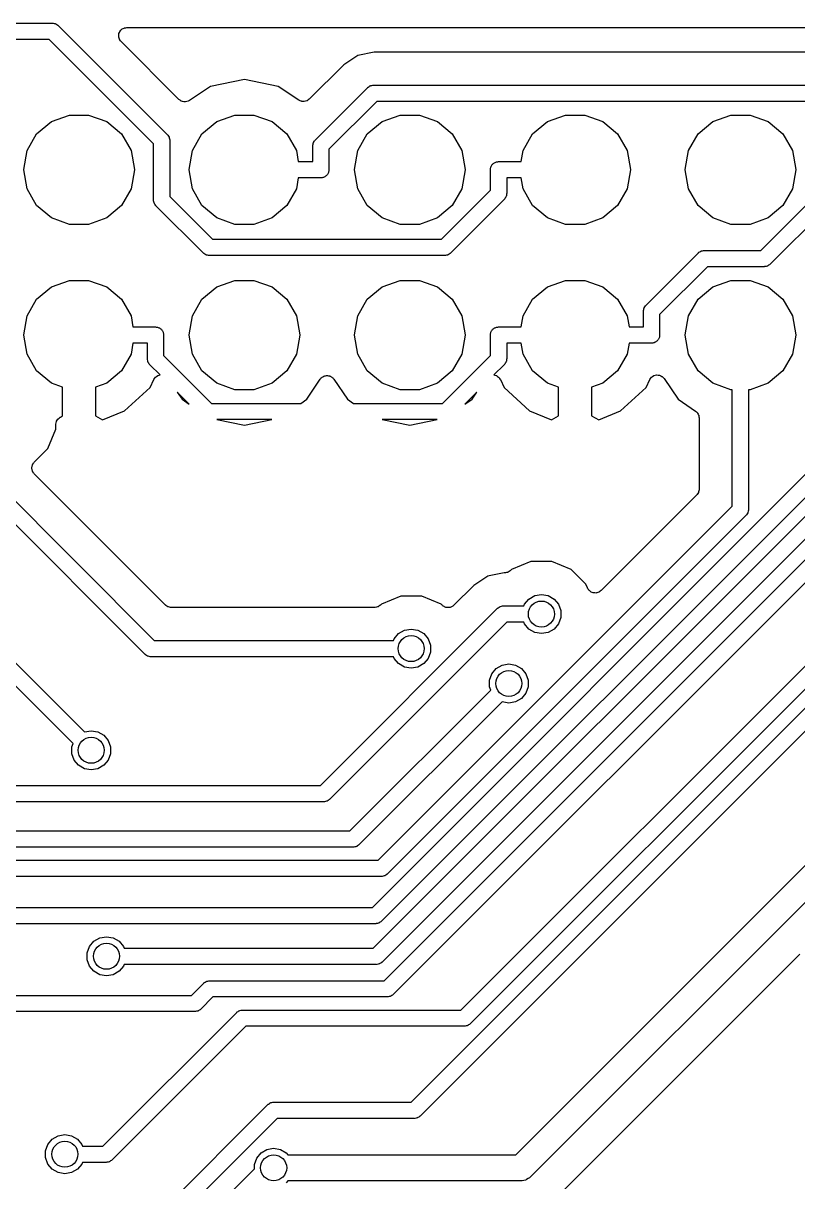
# Model space of a CAD drawing. Extents: x 116.4 to 213.4, y -134.3 to -53.5.
# Drawn here: x 181.85 to 193.75, y -71.28 to -53.48 of the extents above; entities that cross this region are included whole.
import ezdxf

# ---------------------------------------------------------------- set-up
doc = ezdxf.new("R2010")
doc.units = 0
doc.header["$MEASUREMENT"] = 0
doc.layers.add('BLACK', color=7, linetype='CONTINUOUS')

msp = doc.modelspace()

# ---------------------------------------------------------------- linework, layer by layer
at = {"layer": 'Black'}
for p, q in [((157.764, -53.4755), (182.305, -53.4755)), ((182.305, -53.4755), (182.31, -53.4765)), ((182.31, -53.4765), (182.316, -53.476)), ((182.316, -53.476), (182.331, -53.4802)), ((182.331, -53.4802), (182.348, -53.483)), ((182.348, -53.483), (182.352, -53.4858)), ((182.352, -53.4858), (182.358, -53.4872)), ((182.358, -53.4872), (182.371, -53.4966)), ((182.371, -53.4966), (182.385, -53.5047)), ((182.385, -53.5047), (182.389, -53.509)), ((182.389, -53.509), (182.393, -53.5121)), ((182.393, -53.5121), (184.07, -55.1893)), ((183.344, -53.5962), (183.356, -53.5844)), ((183.356, -53.5844), (183.366, -53.5717)), ((183.366, -53.5717), (183.371, -53.5689)), ((183.371, -53.5689), (183.375, -53.565)), ((183.375, -53.565), (183.39, -53.558)), ((183.39, -53.558), (183.405, -53.5497)), ((183.405, -53.5497), (183.41, -53.5487)), ((183.41, -53.5487), (183.415, -53.5463)), ((183.415, -53.5463), (183.432, -53.5449)), ((183.432, -53.5449), (183.448, -53.542)), ((183.448, -53.542), (207.194, -53.542)), ((182.253, -53.7255), (157.816, -53.7255)), ((183.857, -55.3295), (182.253, -53.7255)), ((183.322, -53.6801), (183.323, -53.6635)), ((183.323, -53.6855), (183.322, -53.6801)), ((183.323, -53.6469), (183.325, -53.6417)), ((183.323, -53.6635), (183.323, -53.6469)), ((183.323, -53.6911), (183.323, -53.6855)), ((183.329, -53.7066), (183.323, -53.6911)), ((183.325, -53.6361), (183.332, -53.6211)), ((183.325, -53.6417), (183.325, -53.6361)), ((183.333, -53.7227), (183.329, -53.7066)), ((183.332, -53.6211), (183.338, -53.6055)), ((183.336, -53.7272), (183.333, -53.7227)), ((183.338, -53.7325), (183.336, -53.7272)), ((183.338, -53.6055), (183.342, -53.6012)), ((183.349, -53.7452), (183.338, -53.7325)), ((183.342, -53.6012), (183.344, -53.5962)), ((183.358, -53.7588), (183.349, -53.7452)), ((184.247, -54.6479), (183.358, -53.7588)), ((187.248, -53.9193), (186.994, -53.9698)), ((203.576, -53.9193), (187.248, -53.9193)), ((186.779, -54.1135), (186.249, -54.643)), ((186.994, -53.9698), (186.779, -54.1135)), ((184.733, -54.4462), (184.408, -54.6637)), ((185.252, -54.343), (184.733, -54.4462)), ((185.771, -54.4462), (185.252, -54.343)), ((186.089, -54.6588), (185.771, -54.4462)), ((186.339, -55.2718), (187.147, -54.4639)), ((187.147, -54.4639), (187.151, -54.4608)), ((187.151, -54.4608), (187.155, -54.4565)), ((187.155, -54.4565), (187.169, -54.4484)), ((187.169, -54.4484), (187.182, -54.439)), ((187.182, -54.439), (187.188, -54.4376)), ((187.188, -54.4376), (187.192, -54.4348)), ((187.192, -54.4348), (187.209, -54.432)), ((187.209, -54.432), (187.224, -54.4278)), ((187.224, -54.4278), (187.23, -54.4283)), ((187.23, -54.4283), (187.235, -54.4273)), ((187.235, -54.4273), (203.589, -54.4273)), ((184.264, -54.6598), (184.247, -54.6479)), ((186.232, -54.6549), (186.216, -54.6671)), ((186.249, -54.643), (186.232, -54.6549)), ((184.281, -54.672), (184.264, -54.6598)), ((184.282, -54.6724), (184.281, -54.672)), ((184.284, -54.6732), (184.282, -54.6724)), ((184.304, -54.6785), (184.284, -54.6732)), ((184.323, -54.6843), (184.304, -54.6785)), ((184.325, -54.6842), (184.323, -54.6843)), ((184.326, -54.6846), (184.325, -54.6842)), ((184.347, -54.6828), (184.326, -54.6846)), ((184.367, -54.6814), (184.347, -54.6828)), ((184.369, -54.6809), (184.367, -54.6814)), ((184.37, -54.6808), (184.369, -54.6809)), ((184.389, -54.672), (184.37, -54.6808)), ((184.408, -54.6637), (184.389, -54.672)), ((186.108, -54.6671), (186.089, -54.6588)), ((186.127, -54.6759), (186.108, -54.6671)), ((186.128, -54.676), (186.127, -54.6759)), ((186.129, -54.6766), (186.128, -54.676)), ((186.15, -54.6779), (186.129, -54.6766)), ((186.171, -54.6797), (186.15, -54.6779)), ((186.172, -54.6794), (186.171, -54.6797)), ((186.173, -54.6794), (186.172, -54.6794)), ((186.193, -54.6736), (186.173, -54.6794)), ((186.213, -54.6683), (186.193, -54.6736)), ((186.214, -54.6675), (186.213, -54.6683)), ((186.216, -54.6671), (186.214, -54.6675)), ((187.287, -54.6773), (186.552, -55.412)), ((203.537, -54.6773), (187.287, -54.6773)), ((182.061, -55.178), (182.287, -54.9882)), ((182.287, -54.9882), (182.564, -54.8873)), ((182.564, -54.8873), (182.86, -54.8873)), ((182.86, -54.8873), (183.137, -54.9882)), ((183.137, -54.9882), (183.363, -55.178)), ((184.601, -55.178), (184.827, -54.9882)), ((184.827, -54.9882), (185.104, -54.8873)), ((185.104, -54.8873), (185.4, -54.8873)), ((185.4, -54.8873), (185.677, -54.9882)), ((185.677, -54.9882), (185.903, -55.178)), ((187.141, -55.178), (187.367, -54.9882)), ((187.367, -54.9882), (187.644, -54.8873)), ((187.644, -54.8873), (187.94, -54.8873)), ((187.94, -54.8873), (188.217, -54.9882)), ((188.217, -54.9882), (188.443, -55.178)), ((189.681, -55.178), (189.907, -54.9882)), ((189.907, -54.9882), (190.184, -54.8873)), ((190.184, -54.8873), (190.48, -54.8873)), ((190.48, -54.8873), (190.757, -54.9882)), ((190.757, -54.9882), (190.983, -55.178)), ((192.221, -55.178), (192.447, -54.9882)), ((192.447, -54.9882), (192.724, -54.8873)), ((192.724, -54.8873), (193.02, -54.8873)), ((193.02, -54.8873), (193.297, -54.9882)), ((193.297, -54.9882), (193.523, -55.178)), ((181.913, -55.4336), (182.061, -55.178)), ((183.363, -55.178), (183.511, -55.4336)), ((184.07, -55.1893), (184.074, -55.1938)), ((184.453, -55.4336), (184.601, -55.178)), ((185.903, -55.178), (186.051, -55.4336)), ((186.993, -55.4336), (187.141, -55.178)), ((188.443, -55.178), (188.591, -55.4336)), ((189.533, -55.4336), (189.681, -55.178)), ((190.983, -55.178), (191.131, -55.4336)), ((192.073, -55.4336), (192.221, -55.178)), ((193.523, -55.178), (193.671, -55.4336)), ((183.857, -56.192), (183.857, -55.3295)), ((184.074, -55.1938), (184.078, -55.1974)), ((184.078, -55.1974), (184.086, -55.2115)), ((184.086, -55.2115), (184.095, -55.2249)), ((184.095, -55.2249), (184.097, -55.2302)), ((184.097, -55.2302), (184.099, -55.2349)), ((184.099, -55.2349), (184.102, -55.251)), ((184.102, -55.251), (184.107, -55.2668)), ((184.107, -55.2668), (184.106, -55.2723)), ((184.106, -55.2723), (184.107, -55.2777)), ((184.107, -55.2777), (184.107, -56.1402)), ((186.302, -55.3602), (186.303, -55.3548)), ((186.302, -55.6026), (186.302, -55.3602)), ((186.303, -55.3493), (186.307, -55.3335)), ((186.303, -55.3548), (186.303, -55.3493)), ((186.307, -55.3335), (186.31, -55.3174)), ((186.31, -55.3174), (186.313, -55.3127)), ((186.313, -55.3127), (186.314, -55.3074)), ((186.314, -55.3074), (186.323, -55.294)), ((186.323, -55.294), (186.332, -55.2799)), ((186.332, -55.2799), (186.336, -55.2763)), ((186.336, -55.2763), (186.339, -55.2718)), ((181.862, -55.7244), (181.913, -55.4336)), ((183.511, -55.4336), (183.562, -55.7244)), ((184.402, -55.7244), (184.453, -55.4336)), ((186.051, -55.4336), (186.081, -55.6026)), ((186.552, -55.412), (186.552, -55.7276)), ((186.942, -55.7244), (186.993, -55.4336)), ((188.591, -55.4336), (188.642, -55.7244)), ((189.503, -55.6026), (189.533, -55.4336)), ((191.131, -55.4336), (191.182, -55.7244)), ((192.022, -55.7244), (192.073, -55.4336)), ((193.671, -55.4336), (193.722, -55.7244)), ((181.862, -55.7308), (181.862, -55.7244)), ((183.562, -55.7244), (183.562, -55.7308)), ((184.402, -55.7308), (184.402, -55.7244)), ((186.081, -55.6026), (186.302, -55.6026)), ((186.942, -55.7308), (186.942, -55.7244)), ((188.642, -55.7244), (188.642, -55.7308)), ((189.032, -55.7276), (189.034, -55.7168)), ((189.034, -55.7059), (189.037, -55.6956)), ((189.034, -55.7168), (189.034, -55.7059)), ((189.037, -55.6956), (189.039, -55.6848)), ((189.039, -55.6848), (189.045, -55.6754)), ((189.045, -55.6754), (189.048, -55.6651)), ((189.048, -55.6651), (189.055, -55.6567)), ((189.055, -55.6567), (189.061, -55.6473)), ((189.061, -55.6473), (189.069, -55.6402)), ((189.069, -55.6402), (189.076, -55.6318)), ((189.076, -55.6318), (189.086, -55.6264)), ((189.086, -55.6264), (189.094, -55.6193)), ((189.094, -55.6193), (189.104, -55.6156)), ((189.104, -55.6156), (189.114, -55.6101)), ((189.114, -55.6101), (189.125, -55.6082)), ((189.125, -55.6082), (189.135, -55.6045)), ((189.135, -55.6045), (189.146, -55.6045)), ((189.146, -55.6045), (189.157, -55.6026)), ((189.157, -55.6026), (189.503, -55.6026)), ((191.182, -55.7244), (191.182, -55.7308)), ((192.022, -55.7308), (192.022, -55.7244)), ((193.722, -55.7244), (193.722, -55.7308)), ((181.913, -56.0216), (181.862, -55.7308)), ((183.562, -55.7308), (183.511, -56.0216)), ((184.453, -56.0216), (184.402, -55.7308)), ((186.081, -55.8526), (186.051, -56.0216)), ((186.427, -55.8526), (186.081, -55.8526)), ((186.438, -55.8507), (186.427, -55.8526)), ((186.449, -55.8507), (186.438, -55.8507)), ((186.459, -55.847), (186.449, -55.8507)), ((186.47, -55.8451), (186.459, -55.847)), ((186.48, -55.8396), (186.47, -55.8451)), ((186.49, -55.8359), (186.48, -55.8396)), ((186.498, -55.8288), (186.49, -55.8359)), ((186.508, -55.8234), (186.498, -55.8288)), ((186.515, -55.815), (186.508, -55.8234)), ((186.523, -55.8079), (186.515, -55.815)), ((186.529, -55.7985), (186.523, -55.8079)), ((186.536, -55.7901), (186.529, -55.7985)), ((186.539, -55.7798), (186.536, -55.7901)), ((186.545, -55.7704), (186.539, -55.7798)), ((186.547, -55.7596), (186.545, -55.7704)), ((186.55, -55.7493), (186.547, -55.7596)), ((186.552, -55.7276), (186.55, -55.7384)), ((186.55, -55.7384), (186.55, -55.7493)), ((186.993, -56.0216), (186.942, -55.7308)), ((188.642, -55.7308), (188.591, -56.0216)), ((189.032, -56.0431), (189.032, -55.7276)), ((189.503, -55.8526), (189.282, -55.8526)), ((189.282, -55.8526), (189.282, -56.0949)), ((189.533, -56.0216), (189.503, -55.8526)), ((191.182, -55.7308), (191.131, -56.0216)), ((192.073, -56.0216), (192.022, -55.7308)), ((193.722, -55.7308), (193.671, -56.0216)), ((182.061, -56.2772), (181.913, -56.0216)), ((183.511, -56.0216), (183.363, -56.2772)), ((184.601, -56.2772), (184.453, -56.0216)), ((186.051, -56.0216), (185.903, -56.2772)), ((187.141, -56.2772), (186.993, -56.0216)), ((188.279, -56.7958), (189.032, -56.0431)), ((188.591, -56.0216), (188.443, -56.2772)), ((189.681, -56.2772), (189.533, -56.0216)), ((191.131, -56.0216), (190.983, -56.2772)), ((192.221, -56.2772), (192.073, -56.0216)), ((193.188, -56.9673), (194.112, -56.0432)), ((193.671, -56.0216), (193.523, -56.2772)), ((183.858, -56.1974), (183.857, -56.192)), ((183.857, -56.2029), (183.858, -56.1974)), ((183.862, -56.2187), (183.857, -56.2029)), ((183.865, -56.2348), (183.862, -56.2187)), ((183.867, -56.2395), (183.865, -56.2348)), ((183.869, -56.2448), (183.867, -56.2395)), ((183.878, -56.2582), (183.869, -56.2448)), ((183.886, -56.2723), (183.878, -56.2582)), ((184.107, -56.1402), (184.763, -56.7958)), ((189.245, -56.1833), (188.419, -57.0092)), ((189.248, -56.1788), (189.245, -56.1833)), ((189.252, -56.1752), (189.248, -56.1788)), ((189.261, -56.1611), (189.252, -56.1752)), ((189.27, -56.1477), (189.261, -56.1611)), ((189.271, -56.1424), (189.27, -56.1477)), ((189.274, -56.1377), (189.271, -56.1424)), ((189.277, -56.1216), (189.274, -56.1377)), ((189.281, -56.1058), (189.277, -56.1216)), ((189.282, -56.0949), (189.281, -56.1003)), ((189.281, -56.1003), (189.281, -56.1058)), ((194.325, -56.1834), (193.328, -57.1807)), ((182.287, -56.467), (182.061, -56.2772)), ((183.363, -56.2772), (183.137, -56.467)), ((183.89, -56.2759), (183.886, -56.2723)), ((183.894, -56.2804), (183.89, -56.2759)), ((184.622, -57.0092), (183.894, -56.2804)), ((184.827, -56.467), (184.601, -56.2772)), ((185.903, -56.2772), (185.677, -56.467)), ((187.367, -56.467), (187.141, -56.2772)), ((188.443, -56.2772), (188.217, -56.467)), ((189.907, -56.467), (189.681, -56.2772)), ((190.983, -56.2772), (190.757, -56.467)), ((192.447, -56.467), (192.221, -56.2772)), ((193.523, -56.2772), (193.297, -56.467)), ((182.564, -56.5679), (182.287, -56.467)), ((182.86, -56.5679), (182.564, -56.5679)), ((183.137, -56.467), (182.86, -56.5679)), ((185.104, -56.5679), (184.827, -56.467)), ((185.4, -56.5679), (185.104, -56.5679)), ((185.677, -56.467), (185.4, -56.5679)), ((187.644, -56.5679), (187.367, -56.467)), ((187.94, -56.5679), (187.644, -56.5679)), ((188.217, -56.467), (187.94, -56.5679)), ((190.184, -56.5679), (189.907, -56.467)), ((190.48, -56.5679), (190.184, -56.5679)), ((190.757, -56.467), (190.48, -56.5679)), ((192.724, -56.5679), (192.447, -56.467)), ((193.02, -56.5679), (192.724, -56.5679)), ((193.297, -56.467), (193.02, -56.5679)), ((184.763, -56.7958), (188.279, -56.7958)), ((192.289, -56.972), (192.304, -56.9678)), ((192.304, -56.9678), (192.31, -56.9683)), ((192.31, -56.9683), (192.315, -56.9673)), ((192.315, -56.9673), (193.188, -56.9673)), ((184.627, -57.0123), (184.622, -57.0092)), ((184.63, -57.0166), (184.627, -57.0123)), ((184.645, -57.0247), (184.63, -57.0166)), ((184.658, -57.0341), (184.645, -57.0247)), ((184.663, -57.0355), (184.658, -57.0341)), ((184.668, -57.0383), (184.663, -57.0355)), ((184.684, -57.0411), (184.668, -57.0383)), ((184.7, -57.0453), (184.684, -57.0411)), ((184.705, -57.0448), (184.7, -57.0453)), ((184.711, -57.0458), (184.705, -57.0448)), ((188.331, -57.0458), (184.711, -57.0458)), ((188.336, -57.0448), (188.331, -57.0458)), ((188.342, -57.0453), (188.336, -57.0448)), ((188.357, -57.0411), (188.342, -57.0453)), ((188.374, -57.0383), (188.357, -57.0411)), ((188.378, -57.0355), (188.374, -57.0383)), ((188.384, -57.0341), (188.378, -57.0355)), ((188.397, -57.0247), (188.384, -57.0341)), ((188.411, -57.0166), (188.397, -57.0247)), ((188.415, -57.0123), (188.411, -57.0166)), ((188.419, -57.0092), (188.415, -57.0123)), ((191.419, -57.8118), (192.227, -57.0039)), ((192.227, -57.0039), (192.231, -57.0008)), ((192.231, -57.0008), (192.235, -56.9965)), ((192.235, -56.9965), (192.249, -56.9884)), ((192.249, -56.9884), (192.262, -56.979)), ((192.262, -56.979), (192.268, -56.9776)), ((192.268, -56.9776), (192.272, -56.9748)), ((192.272, -56.9748), (192.289, -56.972)), ((192.367, -57.2173), (191.632, -57.952)), ((193.239, -57.2173), (192.367, -57.2173)), ((193.245, -57.2163), (193.239, -57.2173)), ((193.25, -57.2168), (193.245, -57.2163)), ((193.266, -57.2126), (193.25, -57.2168)), ((193.282, -57.2098), (193.266, -57.2126)), ((193.287, -57.207), (193.282, -57.2098)), ((193.292, -57.2056), (193.287, -57.207)), ((193.306, -57.1962), (193.292, -57.2056)), ((193.32, -57.1881), (193.306, -57.1962)), ((193.323, -57.1838), (193.32, -57.1881)), ((193.328, -57.1807), (193.323, -57.1838)), ((182.287, -57.5282), (182.564, -57.4273)), ((182.564, -57.4273), (182.86, -57.4273)), ((182.86, -57.4273), (183.137, -57.5282)), ((184.827, -57.5282), (185.104, -57.4273)), ((185.104, -57.4273), (185.4, -57.4273)), ((185.4, -57.4273), (185.677, -57.5282)), ((187.367, -57.5282), (187.644, -57.4273)), ((187.644, -57.4273), (187.94, -57.4273)), ((187.94, -57.4273), (188.217, -57.5282)), ((189.907, -57.5282), (190.184, -57.4273)), ((190.184, -57.4273), (190.48, -57.4273)), ((190.48, -57.4273), (190.757, -57.5282)), ((192.447, -57.5282), (192.724, -57.4273)), ((192.724, -57.4273), (193.02, -57.4273)), ((193.02, -57.4273), (193.297, -57.5282)), ((182.061, -57.718), (182.287, -57.5282)), ((183.137, -57.5282), (183.363, -57.718)), ((184.601, -57.718), (184.827, -57.5282)), ((185.677, -57.5282), (185.903, -57.718)), ((187.141, -57.718), (187.367, -57.5282)), ((188.217, -57.5282), (188.443, -57.718)), ((189.681, -57.718), (189.907, -57.5282)), ((190.757, -57.5282), (190.983, -57.718)), ((192.221, -57.718), (192.447, -57.5282)), ((193.297, -57.5282), (193.523, -57.718)), ((181.913, -57.9736), (182.061, -57.718)), ((183.363, -57.718), (183.511, -57.9736)), ((184.453, -57.9736), (184.601, -57.718)), ((185.903, -57.718), (186.051, -57.9736)), ((186.993, -57.9736), (187.141, -57.718)), ((188.443, -57.718), (188.591, -57.9736)), ((189.533, -57.9736), (189.681, -57.718)), ((190.983, -57.718), (191.131, -57.9736)), ((191.387, -57.8735), (191.39, -57.8574)), ((191.39, -57.8574), (191.393, -57.8527)), ((191.393, -57.8527), (191.394, -57.8474)), ((191.394, -57.8474), (191.403, -57.834)), ((191.403, -57.834), (191.412, -57.8199)), ((191.412, -57.8199), (191.416, -57.8163)), ((191.416, -57.8163), (191.419, -57.8118)), ((192.073, -57.9736), (192.221, -57.718)), ((193.523, -57.718), (193.671, -57.9736)), ((181.862, -58.2644), (181.913, -57.9736)), ((183.511, -57.9736), (183.541, -58.1426)), ((184.402, -58.2644), (184.453, -57.9736)), ((186.051, -57.9736), (186.102, -58.2644)), ((186.942, -58.2644), (186.993, -57.9736)), ((188.591, -57.9736), (188.642, -58.2644)), ((189.503, -58.1426), (189.533, -57.9736)), ((191.131, -57.9736), (191.161, -58.1426)), ((191.382, -57.9002), (191.383, -57.8948)), ((191.382, -58.1426), (191.382, -57.9002)), ((191.383, -57.8893), (191.387, -57.8735)), ((191.383, -57.8948), (191.383, -57.8893)), ((191.632, -57.952), (191.632, -58.2676)), ((192.022, -58.2644), (192.073, -57.9736)), ((193.671, -57.9736), (193.722, -58.2644)), ((183.541, -58.1426), (183.887, -58.1426)), ((183.887, -58.1426), (183.898, -58.1445)), ((183.898, -58.1445), (183.909, -58.1445)), ((183.909, -58.1445), (183.919, -58.1482)), ((183.919, -58.1482), (183.93, -58.1501)), ((183.93, -58.1501), (183.94, -58.1556)), ((183.94, -58.1556), (183.95, -58.1593)), ((183.95, -58.1593), (183.958, -58.1664)), ((183.958, -58.1664), (183.968, -58.1718)), ((183.968, -58.1718), (183.975, -58.1802)), ((183.975, -58.1802), (183.983, -58.1873)), ((183.983, -58.1873), (183.989, -58.1967)), ((183.989, -58.1967), (183.996, -58.2051)), ((183.996, -58.2051), (183.999, -58.2154)), ((183.999, -58.2154), (184.005, -58.2248)), ((189.039, -58.2248), (189.045, -58.2154)), ((189.045, -58.2154), (189.048, -58.2051)), ((189.048, -58.2051), (189.055, -58.1967)), ((189.055, -58.1967), (189.061, -58.1873)), ((189.061, -58.1873), (189.069, -58.1802)), ((189.069, -58.1802), (189.076, -58.1718)), ((189.076, -58.1718), (189.086, -58.1664)), ((189.086, -58.1664), (189.094, -58.1593)), ((189.094, -58.1593), (189.104, -58.1556)), ((189.104, -58.1556), (189.114, -58.1501)), ((189.114, -58.1501), (189.125, -58.1482)), ((189.125, -58.1482), (189.135, -58.1445)), ((189.135, -58.1445), (189.146, -58.1445)), ((189.146, -58.1445), (189.157, -58.1426)), ((189.157, -58.1426), (189.503, -58.1426)), ((191.161, -58.1426), (191.382, -58.1426)), ((181.862, -58.2708), (181.862, -58.2644)), ((181.913, -58.5616), (181.862, -58.2708)), ((183.541, -58.3926), (183.511, -58.5616)), ((183.762, -58.3926), (183.541, -58.3926)), ((183.762, -58.6349), (183.762, -58.3926)), ((184.005, -58.2248), (184.007, -58.2356)), ((184.007, -58.2356), (184.01, -58.2459)), ((184.01, -58.2459), (184.01, -58.2568)), ((184.01, -58.2568), (184.012, -58.2676)), ((184.012, -58.2676), (184.012, -58.5831)), ((184.402, -58.2708), (184.402, -58.2644)), ((184.453, -58.5616), (184.402, -58.2708)), ((186.102, -58.2708), (186.051, -58.5616)), ((186.102, -58.2644), (186.102, -58.2708)), ((186.942, -58.2708), (186.942, -58.2644)), ((186.993, -58.5616), (186.942, -58.2708)), ((188.642, -58.2708), (188.591, -58.5616)), ((188.642, -58.2644), (188.642, -58.2708)), ((189.032, -58.2676), (189.034, -58.2568)), ((189.032, -58.5832), (189.032, -58.2676)), ((189.034, -58.2459), (189.037, -58.2356)), ((189.034, -58.2568), (189.034, -58.2459)), ((189.037, -58.2356), (189.039, -58.2248)), ((189.282, -58.3926), (189.282, -58.635)), ((189.503, -58.3926), (189.282, -58.3926)), ((189.533, -58.5616), (189.503, -58.3926)), ((191.161, -58.3926), (191.131, -58.5616)), ((191.507, -58.3926), (191.161, -58.3926)), ((191.518, -58.3907), (191.507, -58.3926)), ((191.529, -58.3907), (191.518, -58.3907)), ((191.539, -58.387), (191.529, -58.3907)), ((191.55, -58.3851), (191.539, -58.387)), ((191.56, -58.3796), (191.55, -58.3851)), ((191.57, -58.3759), (191.56, -58.3796)), ((191.578, -58.3688), (191.57, -58.3759)), ((191.588, -58.3634), (191.578, -58.3688)), ((191.595, -58.355), (191.588, -58.3634)), ((191.603, -58.3479), (191.595, -58.355)), ((191.609, -58.3385), (191.603, -58.3479)), ((191.616, -58.3301), (191.609, -58.3385)), ((191.619, -58.3198), (191.616, -58.3301)), ((191.625, -58.3104), (191.619, -58.3198)), ((191.627, -58.2996), (191.625, -58.3104)), ((191.63, -58.2893), (191.627, -58.2996)), ((191.632, -58.2676), (191.63, -58.2784)), ((191.63, -58.2784), (191.63, -58.2893)), ((192.022, -58.2708), (192.022, -58.2644)), ((192.073, -58.5616), (192.022, -58.2708)), ((193.722, -58.2708), (193.671, -58.5616)), ((193.722, -58.2644), (193.722, -58.2708)), ((182.061, -58.8172), (181.913, -58.5616)), ((183.511, -58.5616), (183.363, -58.8172)), ((184.601, -58.8172), (184.453, -58.5616)), ((186.051, -58.5616), (185.903, -58.8172)), ((187.141, -58.8172), (186.993, -58.5616)), ((188.591, -58.5616), (188.443, -58.8172)), ((189.681, -58.8172), (189.533, -58.5616)), ((191.131, -58.5616), (190.983, -58.8172)), ((192.221, -58.8172), (192.073, -58.5616)), ((193.671, -58.5616), (193.523, -58.8172)), ((183.763, -58.6403), (183.762, -58.6349)), ((183.763, -58.6458), (183.763, -58.6403)), ((183.767, -58.6616), (183.763, -58.6458)), ((183.77, -58.6777), (183.767, -58.6616)), ((183.773, -58.6824), (183.77, -58.6777)), ((183.774, -58.6877), (183.773, -58.6824)), ((183.783, -58.7011), (183.774, -58.6877)), ((183.792, -58.7152), (183.783, -58.7011)), ((183.796, -58.7188), (183.792, -58.7152)), ((183.799, -58.7233), (183.796, -58.7188)), ((183.957, -58.8813), (183.799, -58.7233)), ((184.012, -58.5831), (184.747, -59.3179)), ((188.297, -59.3179), (189.032, -58.5832)), ((189.245, -58.7234), (189.087, -58.8813)), ((189.248, -58.7189), (189.245, -58.7234)), ((189.252, -58.7153), (189.248, -58.7189)), ((189.261, -58.7012), (189.252, -58.7153)), ((189.27, -58.6878), (189.261, -58.7012)), ((189.271, -58.6825), (189.27, -58.6878)), ((189.274, -58.6778), (189.271, -58.6825)), ((189.277, -58.6617), (189.274, -58.6778)), ((189.281, -58.6459), (189.277, -58.6617)), ((189.282, -58.635), (189.281, -58.6404)), ((189.281, -58.6404), (189.281, -58.6459)), ((189.421, -70.8637), (201.582, -58.7029)), ((182.287, -59.007), (182.061, -58.8172)), ((183.363, -58.8172), (183.137, -59.007)), ((183.873, -58.933), (183.885, -58.916)), ((183.885, -58.916), (183.886, -58.9153)), ((183.886, -58.9143), (183.904, -58.9027)), ((183.886, -58.9153), (183.886, -58.9143)), ((183.904, -58.9027), (183.921, -58.8908)), ((183.921, -58.8908), (183.922, -58.8905)), ((183.922, -58.8905), (183.923, -58.8898)), ((183.923, -58.8898), (183.943, -58.8848)), ((183.943, -58.8848), (183.957, -58.8813)), ((184.827, -59.007), (184.601, -58.8172)), ((185.903, -58.8172), (185.677, -59.007)), ((186.426, -58.937), (186.434, -58.9258)), ((186.434, -58.9258), (186.441, -58.9212)), ((186.441, -58.9212), (186.447, -58.9152)), ((186.447, -58.9152), (186.459, -58.909)), ((186.459, -58.909), (186.471, -58.9013)), ((186.471, -58.9013), (186.479, -58.8993)), ((186.479, -58.8993), (186.486, -58.8956)), ((186.486, -58.8956), (186.5, -58.8941)), ((186.5, -58.8941), (186.514, -58.8908)), ((186.514, -58.8908), (186.522, -58.8918)), ((186.522, -58.8918), (186.53, -58.8908)), ((186.53, -58.8908), (186.544, -58.8941)), ((186.544, -58.8941), (186.558, -58.8956)), ((186.558, -58.8956), (186.565, -58.8993)), ((186.565, -58.8993), (186.573, -58.9013)), ((186.573, -58.9013), (186.585, -58.909)), ((186.585, -58.909), (186.597, -58.9152)), ((186.597, -58.9152), (186.603, -58.9212)), ((186.603, -58.9212), (186.61, -58.9258)), ((186.61, -58.9258), (186.618, -58.937)), ((187.367, -59.007), (187.141, -58.8172)), ((187.813, -70.0542), (199.002, -58.8643)), ((188.443, -58.8172), (188.217, -59.007)), ((189.087, -58.8813), (189.101, -58.8848)), ((189.101, -58.8848), (189.121, -58.8898)), ((189.121, -58.8898), (189.122, -58.8905)), ((189.122, -58.8905), (189.123, -58.8908)), ((189.123, -58.8908), (189.14, -58.9027)), ((189.14, -58.9027), (189.158, -58.9143)), ((189.158, -58.9143), (189.158, -58.9153)), ((189.158, -58.9153), (189.159, -58.916)), ((189.159, -58.916), (189.171, -58.933)), ((201.923, -58.9271), (189.645, -71.2051)), ((189.907, -59.007), (189.681, -58.8172)), ((190.983, -58.8172), (190.757, -59.007)), ((191.493, -58.933), (191.505, -58.916)), ((191.505, -58.916), (191.506, -58.9153)), ((191.506, -58.9143), (191.524, -58.9027)), ((191.506, -58.9153), (191.506, -58.9143)), ((191.524, -58.9027), (191.541, -58.8908)), ((191.541, -58.8908), (191.542, -58.8905)), ((191.542, -58.8905), (191.543, -58.8898)), ((191.543, -58.8898), (191.563, -58.8848)), ((191.563, -58.8848), (191.584, -58.8795)), ((191.584, -58.8795), (191.585, -58.8796)), ((191.585, -58.8796), (191.586, -58.8793)), ((191.586, -58.8793), (191.607, -58.8816)), ((191.607, -58.8816), (191.628, -58.8835)), ((191.628, -58.8835), (191.629, -58.884)), ((191.629, -58.884), (191.63, -58.8841)), ((191.63, -58.8841), (191.649, -58.8933)), ((191.649, -58.8933), (191.667, -58.9022)), ((191.667, -58.9022), (191.668, -58.9031)), ((191.668, -58.9031), (191.669, -58.9036)), ((191.669, -58.9036), (191.684, -58.9187)), ((191.684, -58.9187), (191.699, -58.9335)), ((192.447, -59.007), (192.221, -58.8172)), ((193.523, -58.8172), (193.297, -59.007)), ((182.458, -59.0692), (182.287, -59.007)), ((182.458, -59.5112), (182.458, -59.0692)), ((183.137, -59.007), (182.966, -59.0692)), ((182.966, -59.0692), (182.966, -59.5112)), ((183.41, -59.4304), (183.803, -59.0721)), ((183.803, -59.0721), (183.859, -58.9521)), ((183.859, -58.9521), (183.86, -58.9511)), ((183.86, -58.9499), (183.873, -58.933)), ((183.86, -58.9511), (183.86, -58.9499)), ((185.104, -59.1079), (184.827, -59.007)), ((185.677, -59.007), (185.4, -59.1079)), ((186.21, -59.2552), (186.416, -58.947)), ((186.416, -58.947), (186.426, -58.937)), ((186.618, -58.937), (186.628, -58.947)), ((186.628, -58.947), (186.834, -59.2552)), ((187.644, -59.1079), (187.367, -59.007)), ((187.398, -68.1885), (196.59, -58.9957)), ((188.217, -59.007), (187.94, -59.1079)), ((199.216, -59.0045), (187.953, -70.2676)), ((189.171, -58.933), (189.184, -58.9499)), ((189.184, -58.9499), (189.184, -58.9511)), ((189.184, -58.9511), (189.185, -58.9521)), ((189.185, -58.9521), (189.241, -59.0721)), ((189.241, -59.0721), (189.634, -59.4304)), ((190.078, -59.0692), (189.907, -59.007)), ((190.078, -59.5112), (190.078, -59.0692)), ((190.757, -59.007), (190.586, -59.0692)), ((190.586, -59.0692), (190.586, -59.5112)), ((191.03, -59.4304), (191.423, -59.0721)), ((191.423, -59.0721), (191.479, -58.9521)), ((191.479, -58.9521), (191.48, -58.9511)), ((191.48, -58.9499), (191.493, -58.933)), ((191.48, -58.9511), (191.48, -58.9499)), ((191.699, -58.9335), (191.699, -58.9346)), ((191.699, -58.9346), (191.7, -58.9355)), ((191.7, -58.9355), (191.914, -59.2552)), ((192.724, -59.1079), (192.447, -59.007)), ((193.297, -59.007), (193.02, -59.1079)), ((184.406, -59.3303), (184.218, -59.1428)), ((184.218, -59.1428), (184.294, -59.2552)), ((184.294, -59.2552), (184.406, -59.3303)), ((185.4, -59.1079), (185.104, -59.1079)), ((186.117, -59.3179), (186.21, -59.2552)), ((186.834, -59.2552), (186.927, -59.3179)), ((196.804, -59.1359), (187.538, -68.4019)), ((187.94, -59.1079), (187.644, -59.1079)), ((188.825, -59.1431), (188.638, -59.3301)), ((188.638, -59.3301), (188.75, -59.2552)), ((188.75, -59.2552), (188.825, -59.1431)), ((191.914, -59.2552), (192.183, -59.435)), ((192.747, -59.1079), (192.724, -59.1079)), ((192.747, -59.4429), (192.747, -59.1079)), ((193.02, -59.1079), (192.997, -59.1079)), ((192.997, -59.1079), (192.997, -59.4429)), ((177.782, -59.3545), (182.794, -64.3661)), ((180.297, -59.3911), (183.867, -62.9612)), ((183.075, -59.5689), (183.41, -59.4304)), ((184.747, -59.3179), (186.117, -59.3179)), ((186.927, -59.3179), (188.297, -59.3179)), ((188.579, -68.6389), (197.827, -59.3911)), ((189.634, -59.4304), (189.969, -59.5689)), ((190.695, -59.5689), (191.03, -59.4304)), ((192.183, -59.435), (192.196, -59.4474)), ((192.196, -59.4474), (192.209, -59.4589)), ((192.209, -59.4589), (192.211, -59.4626)), ((192.211, -59.4626), (192.214, -59.4655)), ((192.747, -60.8973), (192.747, -59.4429)), ((192.997, -59.4429), (192.997, -60.9491)), ((182.62, -64.5461), (177.642, -59.5679)), ((183.727, -63.1746), (180.084, -59.5313)), ((182.357, -59.6362), (182.361, -59.6169)), ((182.358, -59.6385), (182.357, -59.6362)), ((182.357, -59.6409), (182.358, -59.6385)), ((182.357, -59.7144), (182.357, -59.6409)), ((182.361, -59.6169), (182.365, -59.5974)), ((182.365, -59.5974), (182.366, -59.5954)), ((182.366, -59.5954), (182.367, -59.5931)), ((182.367, -59.5931), (182.377, -59.5764)), ((182.377, -59.5764), (182.387, -59.5593)), ((182.387, -59.5593), (182.389, -59.5577)), ((182.389, -59.5577), (182.39, -59.5557)), ((182.39, -59.5557), (182.406, -59.5436)), ((182.406, -59.5436), (182.421, -59.531)), ((182.421, -59.531), (182.423, -59.5301)), ((182.423, -59.5301), (182.425, -59.5287)), ((182.425, -59.5287), (182.458, -59.5112)), ((182.966, -59.5112), (183.075, -59.5689)), ((184.828, -59.5679), (185.252, -59.6522)), ((185.676, -59.5679), (184.828, -59.5679)), ((185.252, -59.6522), (185.676, -59.5679)), ((187.23, -67.6881), (195.287, -59.6311)), ((187.368, -59.5679), (187.792, -59.6522)), ((188.216, -59.5679), (187.368, -59.5679)), ((187.792, -59.6522), (188.216, -59.5679)), ((198.04, -59.5313), (188.719, -68.8523)), ((189.969, -59.5689), (190.078, -59.5112)), ((190.586, -59.5112), (190.695, -59.5689)), ((192.214, -59.4655), (192.222, -59.4816)), ((192.222, -59.4816), (192.231, -59.4971)), ((192.231, -59.4971), (192.232, -59.5013)), ((192.232, -59.5013), (192.234, -59.505)), ((192.234, -59.505), (192.236, -59.5229)), ((192.236, -59.5229), (192.239, -59.5406)), ((192.239, -59.5406), (192.239, -60.6343)), ((182.234, -60.0113), (182.357, -59.7144)), ((195.5, -59.7713), (187.37, -67.9015)), ((182.024, -60.2203), (182.234, -60.0113)), ((181.988, -60.299), (181.99, -60.2884)), ((181.989, -60.3102), (181.988, -60.299)), ((181.988, -60.3213), (181.989, -60.3102)), ((181.99, -60.332), (181.988, -60.3213)), ((181.99, -60.2884), (181.991, -60.2773)), ((181.991, -60.343), (181.99, -60.332)), ((181.991, -60.2773), (181.996, -60.2672)), ((181.996, -60.3531), (181.991, -60.343)), ((181.996, -60.2672), (181.999, -60.2564)), ((181.999, -60.3639), (181.996, -60.3531)), ((181.999, -60.2564), (182.005, -60.2474)), ((182.005, -60.2474), (182.01, -60.2374)), ((182.01, -60.2374), (182.018, -60.2295)), ((182.018, -60.2295), (182.024, -60.2203)), ((182.005, -60.3729), (181.999, -60.3639)), ((182.01, -60.383), (182.005, -60.3729)), ((182.018, -60.3909), (182.01, -60.383)), ((182.024, -60.4), (182.018, -60.3909)), ((184.04, -62.416), (182.024, -60.4)), ((187.219, -67.0627), (193.925, -60.3562)), ((194.138, -60.4964), (187.359, -67.2761)), ((192.218, -60.7016), (192.209, -60.7159)), ((192.227, -60.688), (192.218, -60.7016)), ((192.229, -60.6826), (192.227, -60.688)), ((192.231, -60.6777), (192.229, -60.6826)), ((192.234, -60.6614), (192.231, -60.6777)), ((192.239, -60.6454), (192.234, -60.6614)), ((192.239, -60.6343), (192.238, -60.6398)), ((192.238, -60.6398), (192.239, -60.6454)), ((192.202, -60.7241), (190.731, -62.1951)), ((192.205, -60.7195), (192.202, -60.7241)), ((192.209, -60.7159), (192.205, -60.7195)), ((187.307, -66.3372), (192.747, -60.8973)), ((192.96, -61.0375), (187.447, -66.5506)), ((192.964, -61.033), (192.96, -61.0375)), ((192.968, -61.0294), (192.964, -61.033)), ((192.976, -61.0153), (192.968, -61.0294)), ((192.985, -61.0019), (192.976, -61.0153)), ((192.987, -60.9966), (192.985, -61.0019)), ((192.989, -60.9919), (192.987, -60.9966)), ((192.992, -60.9758), (192.989, -60.9919)), ((192.997, -60.96), (192.992, -60.9758)), ((192.997, -60.9491), (192.996, -60.9545)), ((192.996, -60.9545), (192.997, -60.96)), ((189.655, -61.7467), (189.358, -61.8694)), ((189.977, -61.7469), (189.655, -61.7467)), ((190.273, -61.8702), (189.977, -61.7469)), ((189.244, -61.9218), (189.013, -61.9676)), ((189.253, -61.9218), (189.244, -61.9218)), ((189.258, -61.9208), (189.253, -61.9218)), ((189.264, -61.9213), (189.258, -61.9208)), ((189.28, -61.917), (189.264, -61.9213)), ((189.296, -61.9141), (189.28, -61.917)), ((189.301, -61.9114), (189.296, -61.9141)), ((189.307, -61.9099), (189.301, -61.9114)), ((189.32, -61.9004), (189.307, -61.9099)), ((189.335, -61.8921), (189.32, -61.9004)), ((189.338, -61.8879), (189.335, -61.8921)), ((189.343, -61.8847), (189.338, -61.8879)), ((189.358, -61.8694), (189.343, -61.8847)), ((190.5, -62.0977), (190.273, -61.8702)), ((188.775, -62.116), (188.471, -62.4196)), ((188.99, -61.9723), (188.775, -62.116)), ((189.013, -61.9676), (188.99, -61.9723)), ((189.013, -61.9676), (189.013, -61.9676)), ((190.524, -62.1538), (190.5, -62.0977)), ((187.655, -62.2781), (187.358, -62.4008)), ((187.977, -62.2783), (187.655, -62.2781)), ((188.274, -62.4016), (187.977, -62.2783)), ((189.622, -62.3241), (189.712, -62.2718)), ((189.712, -62.2718), (189.815, -62.2537)), ((189.815, -62.2537), (189.918, -62.2718)), ((189.918, -62.2718), (190.009, -62.3241)), ((190.531, -62.1655), (190.524, -62.1538)), ((190.537, -62.1781), (190.531, -62.1655)), ((190.543, -62.184), (190.537, -62.1781)), ((190.547, -62.191), (190.543, -62.184)), ((190.558, -62.1995), (190.547, -62.191)), ((190.568, -62.2093), (190.558, -62.1995)), ((190.576, -62.2128), (190.568, -62.2093)), ((190.582, -62.2179), (190.576, -62.2128)), ((190.596, -62.2221), (190.582, -62.2179)), ((190.608, -62.2279), (190.596, -62.2221)), ((190.616, -62.2287), (190.608, -62.2279)), ((190.624, -62.2312), (190.616, -62.2287)), ((190.638, -62.2306), (190.624, -62.2312)), ((190.652, -62.2318), (190.638, -62.2306)), ((190.66, -62.2296), (190.652, -62.2318)), ((190.668, -62.2293), (190.66, -62.2296)), ((190.681, -62.224), (190.668, -62.2293)), ((190.695, -62.2204), (190.681, -62.224)), ((190.701, -62.2156), (190.695, -62.2204)), ((190.709, -62.2124), (190.701, -62.2156)), ((190.719, -62.2031), (190.709, -62.2124)), ((190.731, -62.1951), (190.719, -62.2031)), ((184.045, -62.4192), (184.04, -62.416)), ((184.048, -62.4235), (184.045, -62.4192)), ((184.063, -62.4318), (184.048, -62.4235)), ((184.076, -62.4413), (184.063, -62.4318)), ((184.082, -62.4427), (184.076, -62.4413)), ((184.087, -62.4455), (184.082, -62.4427)), ((184.103, -62.4484), (184.087, -62.4455)), ((184.119, -62.4527), (184.103, -62.4484)), ((184.125, -62.4522), (184.119, -62.4527)), ((184.13, -62.4532), (184.125, -62.4522)), ((187.253, -62.4532), (184.13, -62.4532)), ((186.42, -65.1891), (189.143, -62.4664)), ((187.259, -62.4522), (187.253, -62.4532)), ((187.264, -62.4527), (187.259, -62.4522)), ((187.28, -62.4484), (187.264, -62.4527)), ((187.297, -62.4455), (187.28, -62.4484)), ((187.301, -62.4428), (187.297, -62.4455)), ((187.307, -62.4413), (187.301, -62.4428)), ((187.32, -62.4318), (187.307, -62.4413)), ((187.335, -62.4235), (187.32, -62.4318)), ((187.338, -62.4192), (187.335, -62.4235)), ((187.343, -62.4161), (187.338, -62.4192)), ((187.358, -62.4008), (187.343, -62.4161)), ((188.291, -62.4195), (188.274, -62.4016)), ((188.301, -62.4259), (188.291, -62.4195)), ((188.308, -62.4338), (188.301, -62.4259)), ((188.319, -62.4385), (188.308, -62.4338)), ((188.328, -62.4448), (188.319, -62.4385)), ((188.338, -62.4477), (188.328, -62.4448)), ((188.348, -62.4524), (188.338, -62.4477)), ((188.359, -62.4534), (188.348, -62.4524)), ((188.37, -62.4563), (188.359, -62.4534)), ((188.381, -62.4553), (188.37, -62.4563)), ((188.392, -62.4563), (188.381, -62.4553)), ((188.403, -62.4534), (188.392, -62.4563)), ((188.414, -62.4525), (188.403, -62.4534)), ((188.424, -62.4478), (188.414, -62.4525)), ((188.435, -62.4449), (188.424, -62.4478)), ((188.444, -62.4385), (188.435, -62.4449)), ((188.454, -62.4339), (188.444, -62.4385)), ((188.462, -62.426), (188.454, -62.4339)), ((188.471, -62.4196), (188.462, -62.426)), ((189.143, -62.4664), (189.147, -62.4633)), ((189.147, -62.4633), (189.151, -62.459)), ((189.151, -62.459), (189.165, -62.4509)), ((189.165, -62.4509), (189.178, -62.4415)), ((189.178, -62.4415), (189.184, -62.4401)), ((189.184, -62.4401), (189.188, -62.4373)), ((189.188, -62.4373), (189.204, -62.4345)), ((189.204, -62.4345), (189.22, -62.4303)), ((189.22, -62.4303), (189.226, -62.4308)), ((189.226, -62.4308), (189.231, -62.4298)), ((189.231, -62.4298), (189.545, -62.4298)), ((189.545, -62.4298), (189.554, -62.4042)), ((189.554, -62.4042), (189.622, -62.3241)), ((190.009, -62.3241), (190.076, -62.4042)), ((190.076, -62.4042), (190.112, -62.5025)), ((190.112, -62.6071), (190.076, -62.7054)), ((190.112, -62.5025), (190.112, -62.6071)), ((189.283, -62.6798), (186.56, -65.4025)), ((187.622, -62.8555), (187.712, -62.8032)), ((187.712, -62.8032), (187.815, -62.7851)), ((187.815, -62.7851), (187.918, -62.8032)), ((187.918, -62.8032), (188.009, -62.8555)), ((189.545, -62.6798), (189.283, -62.6798)), ((189.554, -62.7054), (189.545, -62.6798)), ((189.622, -62.7855), (189.554, -62.7054)), ((189.712, -62.8378), (189.622, -62.7855)), ((189.815, -62.8559), (189.712, -62.8378)), ((189.918, -62.8378), (189.815, -62.8559)), ((190.009, -62.7855), (189.918, -62.8378)), ((190.076, -62.7054), (190.009, -62.7855)), ((183.867, -62.9612), (187.545, -62.9612)), ((187.545, -62.9612), (187.554, -62.9356)), ((187.554, -62.9356), (187.622, -62.8555)), ((188.009, -62.8555), (188.076, -62.9356)), ((188.076, -62.9356), (188.112, -63.0339)), ((183.731, -63.1777), (183.727, -63.1746)), ((183.735, -63.182), (183.731, -63.1777)), ((183.749, -63.1901), (183.735, -63.182)), ((183.762, -63.1995), (183.749, -63.1901)), ((183.768, -63.2009), (183.762, -63.1995)), ((183.773, -63.2037), (183.768, -63.2009)), ((188.112, -63.1385), (188.076, -63.2368)), ((188.112, -63.0339), (188.112, -63.1385)), ((183.789, -63.2065), (183.773, -63.2037)), ((183.804, -63.2107), (183.789, -63.2065)), ((183.81, -63.2102), (183.804, -63.2107)), ((183.815, -63.2112), (183.81, -63.2102)), ((187.545, -63.2112), (183.815, -63.2112)), ((187.554, -63.2368), (187.545, -63.2112)), ((187.622, -63.3169), (187.554, -63.2368)), ((187.712, -63.3692), (187.622, -63.3169)), ((187.815, -63.3873), (187.712, -63.3692)), ((187.918, -63.3692), (187.815, -63.3873)), ((188.009, -63.3169), (187.918, -63.3692)), ((188.076, -63.2368), (188.009, -63.3169)), ((189.121, -63.3912), (189.212, -63.3389)), ((189.212, -63.3389), (189.315, -63.3208)), ((189.315, -63.3208), (189.418, -63.3389)), ((189.418, -63.3389), (189.508, -63.3912)), ((189.018, -63.5696), (189.054, -63.4713)), ((189.054, -63.4713), (189.121, -63.3912)), ((189.508, -63.3912), (189.576, -63.4713)), ((189.576, -63.4713), (189.611, -63.5696)), ((186.873, -65.8869), (189.036, -63.7237)), ((189.018, -63.6742), (189.018, -63.5696)), ((189.036, -63.7237), (189.018, -63.6742)), ((189.611, -63.6742), (189.576, -63.7725)), ((189.611, -63.5696), (189.611, -63.6742)), ((189.21, -63.9037), (187.013, -66.1003)), ((189.212, -63.9049), (189.21, -63.9037)), ((189.315, -63.923), (189.212, -63.9049)), ((189.418, -63.9049), (189.315, -63.923)), ((189.508, -63.8526), (189.418, -63.9049)), ((189.576, -63.7725), (189.508, -63.8526)), ((182.794, -64.3661), (182.796, -64.3649)), ((182.796, -64.3649), (182.899, -64.3468)), ((182.899, -64.3468), (183.002, -64.3649)), ((183.002, -64.3649), (183.092, -64.4172)), ((183.092, -64.4172), (183.159, -64.4973)), ((182.602, -64.5956), (182.62, -64.5461)), ((182.602, -64.7002), (182.602, -64.5956)), ((183.159, -64.4973), (183.195, -64.5956)), ((183.195, -64.5956), (183.195, -64.7002)), ((182.638, -64.7985), (182.602, -64.7002)), ((182.705, -64.8786), (182.638, -64.7985)), ((183.159, -64.7985), (183.092, -64.8786)), ((183.195, -64.7002), (183.159, -64.7985)), ((182.796, -64.9309), (182.705, -64.8786)), ((182.899, -64.949), (182.796, -64.9309)), ((183.002, -64.9309), (182.899, -64.949)), ((183.092, -64.8786), (183.002, -64.9309)), ((178.324, -65.1891), (186.42, -65.1891)), ((186.472, -65.4391), (178.324, -65.4391)), ((186.477, -65.4381), (186.472, -65.4391)), ((186.483, -65.4386), (186.477, -65.4381)), ((186.498, -65.4344), (186.483, -65.4386)), ((186.515, -65.4316), (186.498, -65.4344)), ((186.519, -65.4288), (186.515, -65.4316)), ((186.525, -65.4274), (186.519, -65.4288)), ((186.538, -65.418), (186.525, -65.4274)), ((186.552, -65.4099), (186.538, -65.418)), ((186.556, -65.4056), (186.552, -65.4099)), ((186.56, -65.4025), (186.556, -65.4056)), ((177.252, -65.8869), (186.873, -65.8869)), ((186.925, -66.1369), (177.304, -66.1369)), ((186.93, -66.1359), (186.925, -66.1369)), ((186.936, -66.1364), (186.93, -66.1359)), ((186.951, -66.1322), (186.936, -66.1364)), ((186.968, -66.1294), (186.951, -66.1322)), ((186.972, -66.1266), (186.968, -66.1294)), ((186.978, -66.1252), (186.972, -66.1266)), ((186.991, -66.1158), (186.978, -66.1252)), ((187.005, -66.1077), (186.991, -66.1158)), ((187.009, -66.1034), (187.005, -66.1077)), ((187.013, -66.1003), (187.009, -66.1034)), ((179.48, -66.3372), (187.307, -66.3372)), ((187.386, -66.5825), (187.37, -66.5867)), ((187.402, -66.5797), (187.386, -66.5825)), ((187.406, -66.5769), (187.402, -66.5797)), ((187.412, -66.5755), (187.406, -66.5769)), ((187.425, -66.5661), (187.412, -66.5755)), ((187.439, -66.558), (187.425, -66.5661)), ((187.443, -66.5537), (187.439, -66.558)), ((187.447, -66.5506), (187.443, -66.5537)), ((187.359, -66.5872), (179.532, -66.5872)), ((187.364, -66.5862), (187.359, -66.5872)), ((187.37, -66.5867), (187.364, -66.5862)), ((179.813, -67.0627), (187.219, -67.0627)), ((187.337, -67.2916), (187.323, -67.301)), ((187.351, -67.2835), (187.337, -67.2916)), ((187.354, -67.2792), (187.351, -67.2835)), ((187.359, -67.2761), (187.354, -67.2792)), ((187.27, -67.3127), (179.864, -67.3127)), ((187.276, -67.3117), (187.27, -67.3127)), ((187.281, -67.3122), (187.276, -67.3117)), ((187.297, -67.308), (187.281, -67.3122)), ((187.313, -67.3052), (187.297, -67.308)), ((187.318, -67.3024), (187.313, -67.3052)), ((187.323, -67.301), (187.318, -67.3024)), ((182.873, -67.6625), (182.94, -67.5824)), ((182.94, -67.5824), (183.031, -67.5301)), ((183.031, -67.5301), (183.134, -67.512)), ((183.134, -67.512), (183.237, -67.5301)), ((183.237, -67.5301), (183.328, -67.5824)), ((183.328, -67.5824), (183.395, -67.6625)), ((182.837, -67.7608), (182.873, -67.6625)), ((182.837, -67.8654), (182.837, -67.7608)), ((183.395, -67.6625), (183.404, -67.6881)), ((183.404, -67.6881), (187.23, -67.6881)), ((190.013, -71.5555), (193.787, -67.7816)), ((182.873, -67.9637), (182.837, -67.8654)), ((182.94, -68.0438), (182.873, -67.9637)), ((183.395, -67.9637), (183.328, -68.0438)), ((183.404, -67.9381), (183.395, -67.9637)), ((187.282, -67.9381), (183.404, -67.9381)), ((187.287, -67.9371), (187.282, -67.9381)), ((187.293, -67.9376), (187.287, -67.9371)), ((187.308, -67.9334), (187.293, -67.9376)), ((187.325, -67.9306), (187.308, -67.9334)), ((187.329, -67.9278), (187.325, -67.9306)), ((187.335, -67.9264), (187.329, -67.9278)), ((187.348, -67.917), (187.335, -67.9264)), ((187.362, -67.9089), (187.348, -67.917)), ((187.366, -67.9046), (187.362, -67.9089)), ((187.37, -67.9015), (187.366, -67.9046)), ((183.031, -68.0961), (182.94, -68.0438)), ((183.134, -68.1142), (183.031, -68.0961)), ((183.237, -68.0961), (183.134, -68.1142)), ((183.328, -68.0438), (183.237, -68.0961)), ((184.44, -68.4138), (184.629, -68.2251)), ((184.629, -68.2251), (184.634, -68.222)), ((184.634, -68.222), (184.637, -68.2177)), ((184.637, -68.2177), (184.651, -68.2096)), ((184.651, -68.2096), (184.665, -68.2002)), ((184.665, -68.2002), (184.67, -68.1988)), ((184.67, -68.1988), (184.675, -68.196)), ((184.675, -68.196), (184.691, -68.1932)), ((184.691, -68.1932), (184.707, -68.189)), ((184.707, -68.189), (184.712, -68.1895)), ((184.712, -68.1895), (184.718, -68.1885)), ((184.718, -68.1885), (187.398, -68.1885)), ((180.451, -68.4138), (184.44, -68.4138)), ((184.769, -68.4385), (184.581, -68.6272)), ((187.449, -68.4385), (184.769, -68.4385)), ((187.455, -68.4375), (187.449, -68.4385)), ((187.46, -68.438), (187.455, -68.4375)), ((187.476, -68.4338), (187.46, -68.438)), ((187.492, -68.431), (187.476, -68.4338)), ((187.497, -68.4282), (187.492, -68.431)), ((187.502, -68.4268), (187.497, -68.4282)), ((187.516, -68.4174), (187.502, -68.4268)), ((187.53, -68.4093), (187.516, -68.4174)), ((187.533, -68.405), (187.53, -68.4093)), ((187.538, -68.4019), (187.533, -68.405)), ((184.492, -68.6638), (180.503, -68.6638)), ((183.08, -70.7297), (185.134, -68.6755)), ((184.498, -68.6628), (184.492, -68.6638)), ((184.503, -68.6633), (184.498, -68.6628)), ((184.519, -68.6591), (184.503, -68.6633)), ((184.535, -68.6563), (184.519, -68.6591)), ((184.54, -68.6535), (184.535, -68.6563)), ((184.545, -68.6521), (184.54, -68.6535)), ((184.558, -68.6427), (184.545, -68.6521)), ((184.573, -68.6346), (184.558, -68.6427)), ((184.576, -68.6303), (184.573, -68.6346)), ((184.581, -68.6272), (184.576, -68.6303)), ((185.134, -68.6755), (185.138, -68.6724)), ((185.138, -68.6724), (185.142, -68.6681)), ((185.142, -68.6681), (185.156, -68.66)), ((185.156, -68.66), (185.169, -68.6506)), ((185.169, -68.6506), (185.175, -68.6492)), ((185.175, -68.6492), (185.179, -68.6464)), ((185.179, -68.6464), (185.196, -68.6436)), ((185.196, -68.6436), (185.211, -68.6394)), ((185.211, -68.6394), (185.217, -68.6399)), ((185.217, -68.6399), (185.222, -68.6389)), ((185.222, -68.6389), (188.579, -68.6389)), ((185.274, -68.8889), (183.22, -70.9431)), ((188.631, -68.8889), (185.274, -68.8889)), ((188.636, -68.8879), (188.631, -68.8889)), ((188.642, -68.8884), (188.636, -68.8879)), ((188.658, -68.8842), (188.642, -68.8884)), ((188.674, -68.8814), (188.658, -68.8842)), ((188.679, -68.8786), (188.674, -68.8814)), ((188.684, -68.8772), (188.679, -68.8786)), ((188.697, -68.8678), (188.684, -68.8772)), ((188.711, -68.8597), (188.697, -68.8678)), ((188.715, -68.8554), (188.711, -68.8597)), ((188.719, -68.8523), (188.715, -68.8554)), ((181.919, -73.7855), (185.614, -70.0908)), ((185.614, -70.0908), (185.618, -70.0877)), ((185.618, -70.0877), (185.622, -70.0834)), ((185.622, -70.0834), (185.636, -70.0753)), ((185.636, -70.0753), (185.649, -70.0659)), ((185.649, -70.0659), (185.655, -70.0645)), ((185.655, -70.0645), (185.66, -70.0617)), ((185.66, -70.0617), (185.676, -70.0589)), ((185.676, -70.0589), (185.691, -70.0547)), ((185.691, -70.0547), (185.697, -70.0552)), ((185.697, -70.0552), (185.702, -70.0542)), ((185.702, -70.0542), (187.813, -70.0542)), ((185.754, -70.3042), (182.059, -73.9989)), ((187.864, -70.3042), (185.754, -70.3042)), ((187.87, -70.3032), (187.864, -70.3042)), ((187.875, -70.3037), (187.87, -70.3032)), ((187.891, -70.2995), (187.875, -70.3037)), ((187.907, -70.2967), (187.891, -70.2995)), ((187.912, -70.2939), (187.907, -70.2967)), ((187.917, -70.2925), (187.912, -70.2939)), ((187.931, -70.2831), (187.917, -70.2925)), ((187.945, -70.275), (187.931, -70.2831)), ((187.948, -70.2707), (187.945, -70.275)), ((187.953, -70.2676), (187.948, -70.2707)), ((182.234, -70.7041), (182.301, -70.624)), ((182.301, -70.624), (182.392, -70.5717)), ((182.392, -70.5717), (182.495, -70.5536)), ((182.495, -70.5536), (182.598, -70.5717)), ((182.598, -70.5717), (182.688, -70.624)), ((182.688, -70.624), (182.755, -70.7041)), ((182.198, -70.8024), (182.234, -70.7041)), ((182.198, -70.907), (182.198, -70.8024)), ((182.755, -70.7041), (182.765, -70.7297)), ((182.765, -70.7297), (183.08, -70.7297)), ((185.441, -70.9131), (185.509, -70.833)), ((185.509, -70.833), (185.599, -70.7807)), ((185.599, -70.7807), (185.702, -70.7626)), ((185.702, -70.7626), (185.805, -70.7807)), ((185.805, -70.7807), (185.896, -70.833)), ((185.896, -70.833), (185.922, -70.8637)), ((182.234, -71.0053), (182.198, -70.907)), ((182.301, -71.0854), (182.234, -71.0053)), ((182.755, -71.0053), (182.688, -71.0854)), ((182.765, -70.9797), (182.755, -71.0053)), ((183.131, -70.9797), (182.765, -70.9797)), ((183.137, -70.9787), (183.131, -70.9797)), ((183.142, -70.9792), (183.137, -70.9787)), ((183.158, -70.975), (183.142, -70.9792)), ((183.174, -70.9722), (183.158, -70.975)), ((183.179, -70.9694), (183.174, -70.9722)), ((183.184, -70.968), (183.179, -70.9694)), ((183.198, -70.9586), (183.184, -70.968)), ((183.212, -70.9505), (183.198, -70.9586)), ((183.215, -70.9462), (183.212, -70.9505)), ((183.22, -70.9431), (183.215, -70.9462)), ((185.406, -71.0114), (185.441, -70.9131)), ((185.406, -71.0774), (185.406, -71.0114)), ((185.922, -70.8637), (189.421, -70.8637)), ((182.106, -74.3772), (185.406, -71.0774)), ((182.392, -71.1377), (182.301, -71.0854)), ((182.495, -71.1558), (182.392, -71.1377)), ((182.598, -71.1377), (182.495, -71.1558)), ((182.688, -71.0854), (182.598, -71.1377)), ((189.638, -71.2102), (189.632, -71.2169)), ((189.645, -71.2051), (189.638, -71.2102)), ((185.922, -71.2637), (185.896, -71.2944)), ((189.504, -71.2637), (185.922, -71.2637)), ((189.512, -71.2622), (189.504, -71.2637)), ((189.521, -71.2629), (189.512, -71.2622)), ((189.546, -71.2562), (189.521, -71.2629)), ((189.572, -71.2516), (189.546, -71.2562)), ((189.58, -71.2472), (189.572, -71.2516)), ((189.588, -71.245), (189.58, -71.2472)), ((189.61, -71.23), (189.588, -71.245)), ((189.632, -71.2169), (189.61, -71.23))]:
    msp.add_line(p, q, dxfattribs=at)
for centre in [(189.815, -62.5548), (187.815, -63.0862), (189.315, -63.6219), (182.899, -64.6479), (183.134, -67.8131), (182.495, -70.8547), (185.702, -71.0637)]:
    msp.add_circle(centre, 0.2, dxfattribs=at)

doc.saveas('drawing.dxf')
